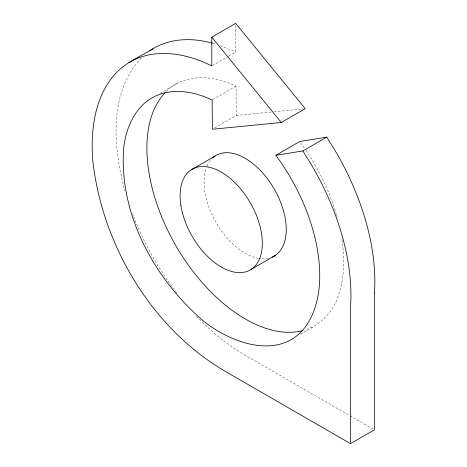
<?xml version="1.0" encoding="UTF-8"?>
<svg xmlns="http://www.w3.org/2000/svg" width="467" height="467" viewBox="0 0 467 467"><rect width="100%" height="100%" fill="white"/><g stroke="black" fill="none" stroke-linecap="round" stroke-linejoin="round"><path stroke-width="0.35" stroke-dasharray="2.33 1.75" d="M141.303 57.885C108.309 93.295 113.119 147.578 124.911 190.834M166.34 91.427C184.57 72.805 214.429 75.251 236.033 86.202L236.314 115.442L213.664 128.524M300.269 334.109C316.34 326.462 331.85 315.196 337.67 297.572C344.751 278.676 344.739 257.93 341.751 238.205M160.064 93.289L178.306 82.752M212.427 65.567L228.159 56.484M228.783 56.122L235.707 52.129L235.707 23.35M212.754 99.646L236.033 86.202M312.225 327.204L304.274 330.204M236.314 115.442L271.129 112.039M274.03 111.753L303.036 108.916M213.028 43.361L215.643 44.061M220.284 45.649L235.707 52.129M373.133 429.12L251.153 358.691C230.266 347.576 211.831 332.323 195.58 315.225M176.689 292.949C159.545 270.726 145.558 246.103 134.94 220.138M300.608 142.686L304.782 148.599M306.031 150.368C319.049 169.947 329.527 191.312 336.141 213.898M132.435 213.594L133.439 216.209M133.69 216.863L134.689 219.484M336.339 214.563L337.53 218.556M268.659 258.263A58.136 33.566 60 0 1 259.144 258.473M258.467 258.356A58.136 33.566 60 0 1 216.028 222.473A58.136 33.566 60 0 1 206.286 167.816M207.044 165.925A58.136 33.566 60 0 1 211.335 159.229"/><path stroke-width="0.7" d="M165.336 92.454C147.975 110.842 145.383 138.127 147.554 162.207C150.853 193.519 162.452 223.53 178.61 250.394C194.704 276.528 215.509 300.322 241.608 316.813C259.448 327.717 281.152 335.843 302.196 330.764M212.374 43.192C199.105 39.45 184.926 38.405 171.395 41.359C164.874 42.917 158.605 45.398 152.826 48.801C141.343 56.087 128.355 61.294 118.332 70.698C94.497 94.1 90.224 130.095 92.915 161.851C102.769 246.424 152.656 329.813 227.242 372.497L350.483 443.65L374.394 429.844L374.394 293.007M150.082 50.675L152.826 48.801M128.921 62.607C154.373 47.325 186.602 53.168 211.796 65.929L211.796 37.156L235.707 23.35L305.214 108.7L281.303 122.506L212.409 129.248L212.123 100.008C194.441 91.485 172.697 87.609 154.402 96.558C134.864 106.313 125.629 128.466 123.597 149.177C119.459 211.043 150.596 271.572 194.844 313.281C224.44 342.895 286.423 366.642 310.818 317.957C322.3 294.537 321.168 267.188 316.025 242.256C309.084 210.827 294.887 181.202 275.863 155.313L299.773 141.507L326.801 137.111L329.778 141.974A182.539 105.39 60 0 1 374.406 293.013M191.213 169.807L215.118 156.001M275.863 155.313L302.89 150.917L326.801 137.111M251.246 269.319L275.151 255.513M211.796 37.156L281.303 122.506M302.89 150.917L305.867 155.774A182.539 105.39 60 0 1 350.501 306.819L350.483 443.65M212.345 158.202A58.136 33.566 60 0 1 273.218 187.308A58.136 33.566 60 0 1 272.051 257.171M180.863 205.241A58.136 33.566 60 0 0 248.146 270.977A58.136 33.566 60 0 0 234.673 182.469A58.136 33.566 60 0 0 180.863 205.241"/></g></svg>
